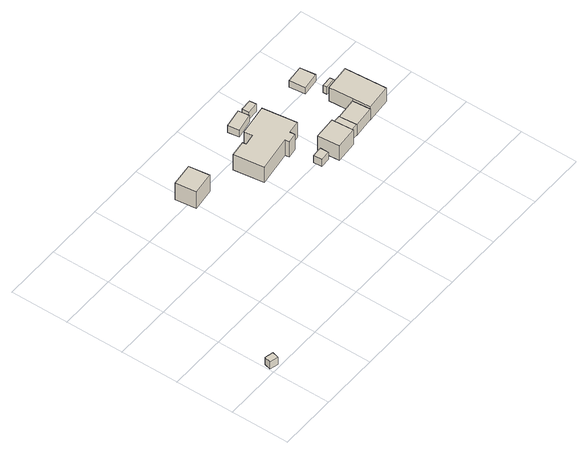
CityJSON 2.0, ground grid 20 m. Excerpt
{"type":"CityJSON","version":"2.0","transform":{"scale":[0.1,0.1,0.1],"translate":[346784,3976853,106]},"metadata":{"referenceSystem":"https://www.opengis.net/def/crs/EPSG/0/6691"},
"CityObjects":{
"building1":{"type":"Building","attributes":{"土砂災害警戒区域.現象区分":"2","土砂災害警戒区域.区域区分":"1","measuredHeight":3},"geometry":[{"type":"Solid","lod":"1","boundaries":[[[[0,1,2,3]],[[2,4,5,3]],[[1,6,4,2]],[[0,7,6,1]],[[3,5,7,0]],[[4,6,7,5]]]]}]},
"building2":{"type":"Building","attributes":{"measuredHeight":8.1},"geometry":[{"type":"Solid","lod":"1","boundaries":[[[[8,9,10,11]],[[10,12,13,11]],[[9,14,12,10]],[[8,15,14,9]],[[11,13,15,8]],[[12,14,15,13]]]]}]},
"building3":{"type":"Building","attributes":{"measuredHeight":9.4},"geometry":[{"type":"Solid","lod":"1","boundaries":[[[[16,17,18,19,20,21,22,23,24,25,26,27]],[[26,28,29,27]],[[25,30,28,26]],[[24,31,30,25]],[[23,32,31,24]],[[22,33,32,23]],[[21,34,33,22]],[[20,35,34,21]],[[19,36,35,20]],[[18,37,36,19]],[[17,38,37,18]],[[16,39,38,17]],[[27,29,39,16]],[[28,30,31,32,33,34,35,36,37,38,39,29]]]]}]},
"building4":{"type":"Building","attributes":{"measuredHeight":3},"geometry":[{"type":"Solid","lod":"1","boundaries":[[[[40,41,42,43]],[[42,44,45,43]],[[41,46,44,42]],[[40,47,46,41]],[[43,45,47,40]],[[44,46,47,45]]]]}]},
"building5":{"type":"Building","attributes":{"measuredHeight":2.8},"geometry":[{"type":"Solid","lod":"1","boundaries":[[[[48,49,50,51]],[[50,52,53,51]],[[49,54,52,50]],[[48,55,54,49]],[[51,53,55,48]],[[52,54,55,53]]]]}]},
"building6":{"type":"Building","attributes":{"measuredHeight":7.5},"geometry":[{"type":"Solid","lod":"1","boundaries":[[[[56,57,58,59,60]],[[59,61,62,60]],[[58,63,61,59]],[[57,64,63,58]],[[56,65,64,57]],[[60,62,65,56]],[[61,63,64,65,62]]]]}]},
"building7":{"type":"Building","attributes":{"measuredHeight":3},"geometry":[{"type":"Solid","lod":"1","boundaries":[[[[66,67,68,69]],[[68,70,71,69]],[[67,72,70,68]],[[66,73,72,67]],[[69,71,73,66]],[[70,72,73,71]]]]}]},
"building8":{"type":"Building","attributes":{"measuredHeight":4.5},"geometry":[{"type":"Solid","lod":"1","boundaries":[[[[74,75,76,77]],[[76,78,79,77]],[[75,80,78,76]],[[74,81,80,75]],[[77,79,81,74]],[[78,80,81,79]]]]}]},
"building9":{"type":"Building","attributes":{"measuredHeight":5.3},"geometry":[{"type":"Solid","lod":"1","boundaries":[[[[82,83,84,85]],[[84,86,87,85]],[[83,88,86,84]],[[82,89,88,83]],[[85,87,89,82]],[[86,88,89,87]]]]}]},
"building10":{"type":"Building","attributes":{"measuredHeight":7.5},"geometry":[{"type":"Solid","lod":"1","boundaries":[[[[90,91,92,93,94]],[[93,95,96,94]],[[92,97,95,93]],[[91,98,97,92]],[[90,99,98,91]],[[94,96,99,90]],[[95,97,98,99,96]]]]}]},
"building11":{"type":"Building","attributes":{"measuredHeight":2.7},"geometry":[{"type":"Solid","lod":"1","boundaries":[[[[100,101,102,103]],[[102,104,105,103]],[[101,106,104,102]],[[100,107,106,101]],[[103,105,107,100]],[[104,106,107,105]]]]}]},
"building12":{"type":"Building","attributes":{"measuredHeight":3},"geometry":[{"type":"Solid","lod":"1","boundaries":[[[[108,109,110,111]],[[110,112,113,111]],[[109,114,112,110]],[[108,115,114,109]],[[111,113,115,108]],[[112,114,115,113]]]]}]}
},
"vertices":[
[40,32,0],[34,9,0],[5,17,0],[11,40,0],[5,17,30],[11,40,30],[34,9,30],[40,32,30],
[435,635,30],[444,564,30],[366,555,30],[358,626,30],[366,555,100],[358,626,100],[444,564,100],[435,635,100],
[763,615,17],[779,498,17],[735,492,17],[737,475,17],[703,470,17],[701,484,17],[578,467,17],[564,570,17],[619,577,17],[621,565,17],[660,571,17],[656,600,17],[660,571,81],[656,600,81],[621,565,81],[619,577,81],[564,570,81],[578,467,81],[701,484,81],[703,470,81],[737,475,81],[735,492,81],[779,498,81],[763,615,81],
[765,404,14],[766,375,14],[731,373,14],[730,402,14],[731,373,44],[730,402,44],[766,375,44],[765,404,44],
[735,680,24],[740,642,24],[674,630,24],[669,669,24],[674,630,52],[669,669,52],[740,642,52],[735,680,52],
[862,369,7],[863,357,7],[787,351,7],[781,426,7],[857,431,7],[781,426,68],[857,431,68],[787,351,68],[863,357,68],[862,369,68],
[784,675,25],[786,651,25],[746,649,25],[745,673,25],[746,649,55],[745,673,55],[786,651,55],[784,675,55],
[893,432,8],[898,371,8],[862,369,8],[857,431,8],[862,369,52],[857,431,52],[898,371,52],[893,432,52],
[973,378,5],[898,371,5],[893,432,5],[968,439,5],[893,432,49],[968,439,49],[898,371,49],[973,378,49],
[1051,528,2],[1061,385,2],[973,378,2],[968,439,2],[963,521,2],[968,439,59],[963,521,59],[973,378,59],[1061,385,59],[1051,528,59],
[991,648,10],[997,594,10],[937,587,10],[931,642,10],[937,587,37],[931,642,37],[997,594,37],[991,648,37],
[1010,553,9],[1011,539,9],[975,537,9],[974,551,9],[975,537,39],[974,551,39],[1011,539,39],[1010,553,39]
]}
